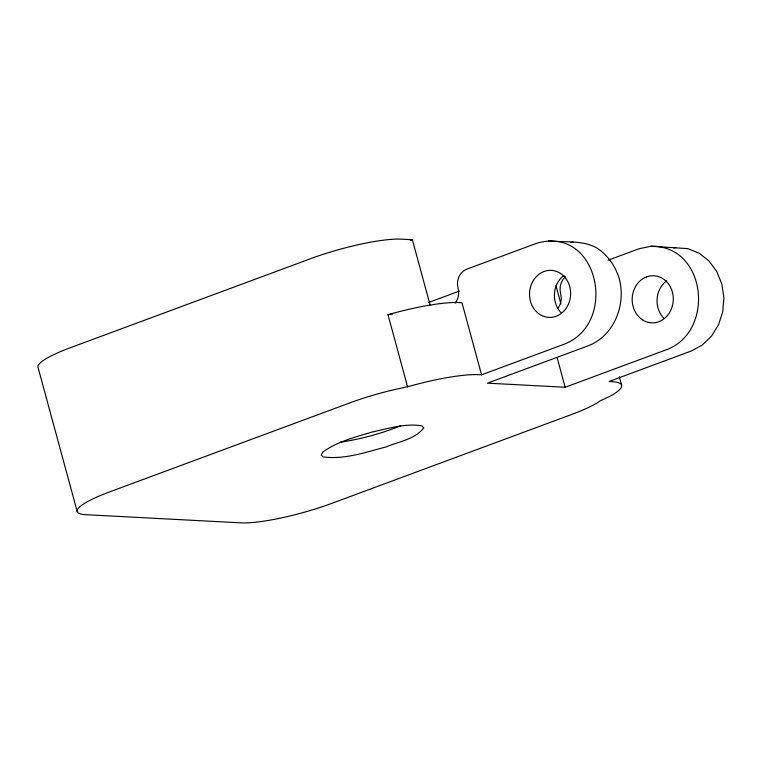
<?xml version="1.0" encoding="UTF-8"?>
<svg xmlns="http://www.w3.org/2000/svg" width="762" height="762" viewBox="0 0 762 762"><rect width="100%" height="100%" fill="white"/><g stroke="black" fill="none" stroke-linecap="round" stroke-linejoin="round"><path stroke-width="1.14" d="M400.793 425.739C381.276 433.635 360.759 439.179 339.938 442.255M410.261 240.506L412.366 239.725L430.092 304.962M428.32 302.59L459.476 291.036M608.066 260.233L639.004 248.764L650.938 246.231L687.829 248.622L699.183 253.232L709.06 261.08L716.804 271.615L721.852 284.121L723.9 297.752L722.776 311.563L718.585 324.631L711.584 336.042L702.269 345.053L691.267 351.025L609 381.514L611.762 381.657M611.781 381.657A75.848 13.04 -15.2 0 1 609.2 396.688L600.189 400.822A68.38 11.754 -15.2 0 1 571.929 414.366L331.441 503.492A68.38 11.754 -15.2 0 1 288.665 516.274A68.113 11.706 -15.2 0 1 261.299 521.522A68.38 11.754 -15.2 0 1 241.221 522.865L86.058 514.712A68.38 11.754 -15.2 0 1 77.762 509.016A68.113 11.706 -15.2 0 1 81.505 505.406A68.38 11.754 -15.2 0 1 109.785 491.842L350.263 402.727A68.38 11.754 -15.2 0 1 393.03 389.944L409.67 386.21A75.848 13.04 -15.2 0 1 478.803 374.675L481.565 374.828L563.832 344.329C618.801 323.726 598.808 224.771 536.4 243.373L466.792 269.177A15.173 13.249 -87 0 0 457.476 284.397L458.638 292.189A15.173 13.249 -87 0 1 455.114 303.124M548.335 240.84C564.442 242.687 581.816 239.735 596.579 247.85C607.771 254.937 615.467 266.148 619.249 278.74C626.193 304.514 614.362 335.48 588.664 345.634L487.404 383.162L565.175 387.248L666.436 349.72C715.518 331.632 706.707 245.116 650.938 246.231M407.584 386.839L387.991 314.725L390.077 314.096A75.848 13.04 -15.2 0 1 459.21 302.562L461.972 302.714L481.565 374.828M570.995 242.602L573.167 242.145M673.608 247.993L675.77 247.526M387.991 314.725L392.659 313.944M412.366 239.725L401.288 239.144A68.38 11.754 -15.2 0 0 368.122 242.659A68.113 11.706 -15.2 0 0 353.854 245.726A68.38 11.754 -15.2 0 0 311.077 258.508L70.59 347.634A68.38 11.754 -15.2 0 0 49.187 356.949A68.113 11.706 -15.2 0 0 38.576 364.798A68.38 11.754 -15.2 0 0 38.1 367.646L77.286 511.864M619.354 376.809L621.525 384.82M555.946 285.617L560.918 303.933M557.089 357.483L565.175 387.248M557.717 308.515A15.173 13.249 -87 0 0 561.232 297.571L560.07 289.779A15.173 13.249 -87 0 1 565.528 276.835M643.147 320.183A23.565 20.574 -87 0 1 632.26 297.361A23.565 20.574 -87 0 1 646.652 276.806M666.626 280.807A23.565 20.574 -87 0 0 657.939 307.81A23.565 20.574 -87 0 0 663.607 318.011M560.994 312.63A23.565 20.574 -87 0 1 556.765 284.445A23.565 20.574 -87 0 1 564.004 275.444M530.419 301.152A23.565 20.574 -87 0 0 556.155 316.249A23.565 20.574 -87 0 0 569.738 286.579A23.565 20.574 -87 0 0 544.02 271.501A23.565 20.574 -87 0 0 530.447 301.171M646.643 276.882A23.565 20.574 -87 0 1 673.208 301.142A23.565 20.574 -87 0 1 643.128 320.297M322.878 452.037L321.202 454.924L323.002 456.895C344.329 459.829 365.598 452.257 386.01 446.942C398.65 441.579 415.185 439.379 423.786 427.844L421.986 425.872C405.289 423.053 388.468 428.539 372.247 431.997C355.311 437.112 337.395 441.474 322.878 452.037"/></g></svg>
